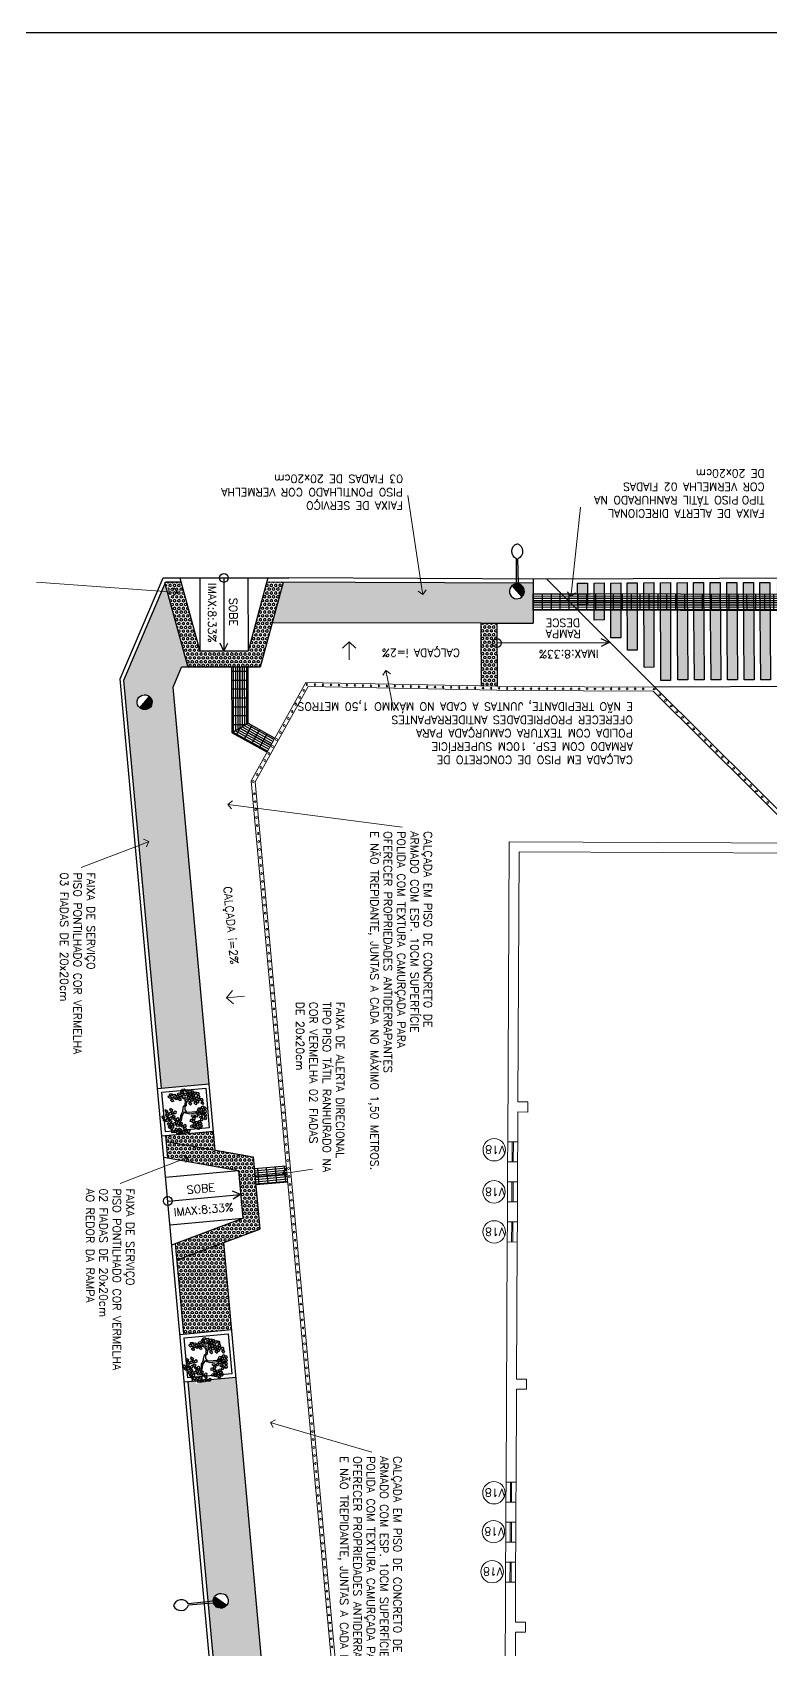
# Model space of a CAD drawing. Extents: x -1057 to 3416, y -340 to 4111.
# Drawn here: x -791.89 to -773.44, y 291.84 to 332.26 of the extents above; entities that cross this region are included whole.
import ezdxf

# ---------------------------------------------------------------- set-up
doc = ezdxf.new("R2010")
doc.units = 0
doc.header["$LTSCALE"] = 50
for name, pattern in [('CONTINU', [0]), ('DGN Style 1', [0.003115, 5.18318e-06, -0.00311]), ('HIDDEN', [9.525, 6.35, -3.175])]:
    doc.linetypes.add(name, pattern=pattern)
doc.layers.add('0.1', color=8, linetype='Continuous', lineweight=13)
doc.layers.add('Margem A3', color=8, linetype='DGN Style 1', lineweight=0)
for name, color, linetype in [('HAC', 1, 'Continuous'), ('luminaria', 10, 'Continuous'), ('medir projeto', 6, 'Continuous'), ('OK', 96, 'Continuous'), ('Poste de cimento', 7, 'Continuous')]:
    doc.layers.add(name, color=color, linetype=linetype)
doc.styles.add('60x100', font='romans.shx', dxfattribs={"height": 0.2})
doc.styles.add('80X50', font='romans.shx')
doc.styles.get("Standard").update_dxf_attribs({"font": 'romans.shx'})
pattern_1 = [(90.064457, (-317.376184, 537.64436), (-0.0549925784, -6.1866e-05), [0.03175, -0.0635]), (210.064457, (-317.376184, 537.64436), (0.027549867, -0.047594037), [0.03175, -0.0635]), (150.064457, (-317.37622, 537.67611), (-0.0274427115, -0.047655903), [0.03175, -0.0635])]
pattern_2 = [(90.064457, (-1002.63608, 663.29022), (-0.0549925784, -6.1866e-05), [0.03175, -0.0635]), (210.064457, (-1002.63608, 663.29022), (0.027549867, -0.047594037), [0.03175, -0.0635]), (150.064457, (-1002.63612, 663.32197), (-0.0274427115, -0.047655903), [0.03175, -0.0635])]

# ---------------------------------------------------------------- blocks, each defined once
blk = doc.blocks.new('poste concreto')
at = {"layer": 'Poste de cimento'}
h = blk.add_hatch(color=256, dxfattribs=at)
h.dxf.hatch_style = 1
h.paths.add_polyline_path([(364866.842, 7758015.357), (364866.767, 7758015.418), (364866.676, 7758015.455), (364866.578, 7758015.47), (364866.48, 7758015.455), (364866.39, 7758015.418), (364866.314, 7758015.357), (364866.254, 7758015.282), (364866.216, 7758015.191), (364866.201, 7758015.093), (364866.956, 7758015.093), (364866.94, 7758015.191), (364866.903, 7758015.282)])
for p, q in [((364866.815, 7758015.406), (364867.773, 7758016.191)), ((364866.254, 7758015.282), (364866.314, 7758015.357)), ((364866.314, 7758015.357), (364866.39, 7758015.418)), ((364866.39, 7758015.418), (364866.48, 7758015.455)), ((364866.48, 7758015.455), (364866.578, 7758015.47)), ((364866.578, 7758015.47), (364866.676, 7758015.455)), ((364866.676, 7758015.455), (364866.767, 7758015.418)), ((364866.767, 7758015.418), (364866.842, 7758015.357)), ((364866.842, 7758015.357), (364866.903, 7758015.282)), ((364866.886, 7758015.322), (364867.818, 7758016.138)), ((364866.201, 7758015.093), (364866.216, 7758015.191)), ((364866.216, 7758014.995), (364866.201, 7758015.093)), ((364866.956, 7758015.093), (364866.201, 7758015.093)), ((364866.216, 7758015.191), (364866.254, 7758015.282)), ((364866.254, 7758014.904), (364866.216, 7758014.995)), ((364866.314, 7758014.829), (364866.254, 7758014.904)), ((364866.39, 7758014.768), (364866.314, 7758014.829)), ((364866.48, 7758014.731), (364866.39, 7758014.768)), ((364866.578, 7758014.716), (364866.48, 7758014.731)), ((364866.676, 7758014.731), (364866.578, 7758014.716)), ((364866.767, 7758014.768), (364866.676, 7758014.731)), ((364866.842, 7758014.829), (364866.767, 7758014.768)), ((364866.903, 7758014.904), (364866.842, 7758014.829)), ((364866.903, 7758015.282), (364866.94, 7758015.191)), ((364866.94, 7758014.995), (364866.903, 7758014.904)), ((364866.94, 7758015.191), (364866.956, 7758015.093)), ((364866.956, 7758015.093), (364866.94, 7758014.995))]:
    blk.add_line(p, q, dxfattribs=at)
for centre, start, end in [((364868.17, 7758016.298), 60.73513, 195.09868), ((364867.989, 7758016.511), 245.39714, 19.76069)]:
    blk.add_arc(centre, 0.411, start, end, dxfattribs=at)
blk = doc.blocks.new('A$C550ee5b3')
at = {"layer": 'Poste de cimento'}
h = blk.add_hatch(color=256, dxfattribs=at)
h.dxf.hatch_style = 1
h.paths.add_polyline_path([(0.043, 0.309), (0.017, 0.267), (0.002, 0.22), (0, 0.172), (0.009, 0.124), (0.031, 0.081), (0.063, 0.043), (0.106, 0.017), (0.152, 0.002), (0.201, 0), (0.248, 0.009), (0.292, 0.031), (0.329, 0.063)])
for p, q in [((0, 0.172), (0.002, 0.22)), ((0.009, 0.124), (0, 0.172)), ((0.002, 0.22), (0.017, 0.267)), ((0.031, 0.081), (0.009, 0.124)), ((0.017, 0.267), (0.043, 0.309)), ((0.063, 0.043), (0.031, 0.081)), ((0.043, 0.309), (0.081, 0.341)), ((0.043, 0.309), (0.329, 0.063)), ((0.106, 0.017), (0.063, 0.043)), ((0.081, 0.341), (0.124, 0.363)), ((0.152, 0.002), (0.106, 0.017)), ((0.124, 0.363), (0.172, 0.372)), ((0.201, 0), (0.152, 0.002)), ((0.172, 0.372), (0.22, 0.371)), ((0.248, 0.009), (0.201, 0)), ((0.22, 0.371), (0.267, 0.356)), ((0.292, 0.031), (0.248, 0.009)), ((0.267, 0.356), (0.309, 0.329)), ((0.329, 0.063), (0.292, 0.031)), ((0.309, 0.329), (0.341, 0.292)), ((0.356, 0.106), (0.329, 0.063)), ((0.341, 0.292), (0.363, 0.248)), ((0.371, 0.152), (0.356, 0.106)), ((0.363, 0.248), (0.372, 0.201)), ((0.372, 0.201), (0.371, 0.152))]:
    blk.add_line(p, q, dxfattribs=at)
blk = doc.blocks.new('L', base_point=(1.368, 0.591))
at = {"color": 3, "lineweight": -2}
for p, q in [((1.275, 0.567), (1.306, 0.592)), ((1.288, 0.517), (1.275, 0.567)), ((1.281, 0.65), (1.312, 0.675)), ((1.294, 0.6), (1.281, 0.65)), ((1.317, 0.508), (1.288, 0.517)), ((1.322, 0.591), (1.294, 0.6)), ((1.306, 0.592), (1.336, 0.538)), ((1.312, 0.675), (1.342, 0.621)), ((1.336, 0.538), (1.317, 0.508)), ((1.342, 0.621), (1.322, 0.591)), ((1.337, 0.489), (1.356, 0.548)), ((1.376, 0.484), (1.337, 0.489)), ((1.356, 0.548), (1.391, 0.554)), ((1.404, 0.527), (1.376, 0.484)), ((1.391, 0.554), (1.404, 0.527))]:
    blk.add_line(p, q, dxfattribs=at)
blk = doc.blocks.new('Árvore-13')
at = {"color": 3}
for p, q in [((-0.8, 0.3), (-0.96, 0.41)), ((-0.8, 0.41), (-0.95, 0.5)), ((-0.36, 0.35), (-0.8, 0.41)), ((-0.37, 0.23), (-0.8, 0.3)), ((-0.13, 0.11), (-0.37, 0.23)), ((-0.07, 0.19), (-0.36, 0.35)), ((-0.07, -0.04), (-0.13, 0.11)), ((0.03, 0.07), (-0.07, 0.19)), ((0.03, 0.07), (0.32, 0.33)), ((0.12, -0.05), (0.28, 0.13)), ((0.28, 0.13), (0.42, 0.28)), ((0.32, 0.33), (0.41, 0.54)), ((0.41, 0.54), (0.48, 0.66)), ((0.42, 0.28), (0.5, 0.51)), ((0.48, 0.66), (0.57, 0.72)), ((0.5, 0.51), (0.63, 0.67)), ((0.57, 0.72), (0.61, 0.82)), ((0.63, 0.67), (0.78, 0.72)), ((-0.3, -0.39), (-0.42, -0.69)), ((-0.2, -0.45), (-0.31, -0.74)), ((-0.31, -0.74), (-0.24, -0.89)), ((-0.15, -0.3), (-0.3, -0.39)), ((-0.05, -0.38), (-0.2, -0.45)), ((-0.07, -0.04), (-0.15, -0.3)), ((0.12, -0.05), (-0.05, -0.38))]:
    blk.add_line(p, q, dxfattribs=at)
at = {"color": 3, "xscale": 3.048, "yscale": 3.048, "zscale": 3.048}
for p, rotation in [((-0.93, 0.96), 295.0165150851705), ((-0.72, 1.45), 295.0165150851705), ((-0.49, 1.26), 295.0165150851705), ((-0.25, 1.14), 295.0165150851705), ((0.17, 1.45), 190.1248425347958), ((0.35, 0.95), 190.1248425347958), ((0.58, 1.4), 190.1248425347958), ((0.85, 1.34), 190.1248425347958), ((1.21, 1.15), 190.1248425347958), ((-1.44, 0.37), 347.8021081598379), ((-1.3, 0.88), 347.8021081598379), ((-1.13, 0.41), 347.8021081598379), ((-0.85, 0.46), 295.0165150851705), ((-0.35, 0.69), 295.0165150851705), ((0.68, 0.78), 190.1248425347958), ((0.76, 0.27), 190.1248425347958), ((0.8, -0.3), 190.1248425347958), ((1.12, 0.57), 190.1248425347958), ((1.2, -0.32), 190.1248425347958), ((1.25, 0.04), 190.1248425347958), ((1.32, 0.75), 190.1248425347958), ((1.58, 0.11), 190.1248425347958), ((-0.45, -1.4), 66.16076666471405), ((-0.1, -0.9), 66.16076666471405), ((-0.02, -1.19), 66.16076666471405), ((0.5, -1), 66.16076666471405), ((0.62, -1.32), 66.16076666471405)]:
    blk.add_blockref('L', p, dxfattribs=dict(at, rotation=rotation))
for p in [(-1.39, -0.31), (-1.23, -0.88), (-1.05, -0.53), (-0.87, -1.13), (-0.85, -0.45), (-0.67, -1.02), (-0.45, -1.04), (-0.44, -0.54)]:
    blk.add_blockref('L', p, dxfattribs=at)
blk = doc.blocks.new('_Open90')
at = {"color": 0, "linetype": 'ByBlock', "lineweight": -2}
for p, q in [((0, 0), (-1, 0)), ((-0.5, 0.5), (0, 0)), ((0, 0), (-0.5, -0.5))]:
    blk.add_line(p, q, dxfattribs=at)

msp = doc.modelspace()

# ---------------------------------------------------------------- hatches: boundary and pattern name
at = {"layer": '0.1', "linetype": 'CONTINU', "lineweight": -2}
h = msp.add_hatch(color=7, dxfattribs=at)
h.dxf.hatch_style = 1
h.paths.add_polyline_path([(-778.259, 317.957), (-778.014, 317.96), (-778.014, 318.498), (-778.264, 318.496)])
h.paths.add_polyline_path([(-777.844, 317.574), (-777.599, 317.576), (-777.599, 318.502), (-777.849, 318.5)])
h.paths.add_polyline_path([(-777.429, 317.132), (-777.184, 317.134), (-777.185, 318.503), (-777.435, 318.5)])
h.paths.add_polyline_path([(-777.014, 316.819), (-776.769, 316.821), (-776.77, 318.503), (-777.02, 318.501)])
h.paths.add_polyline_path([(-776.599, 316.392), (-776.354, 316.394), (-776.356, 318.51), (-776.606, 318.508)])
h.paths.add_polyline_path([(-776.184, 316.061), (-775.939, 316.063), (-775.941, 318.51), (-776.191, 318.508)])
h.paths.add_polyline_path([(-775.755, 316.077), (-775.51, 316.079), (-775.527, 318.511), (-775.777, 318.508)])
h.paths.add_polyline_path([(-775.341, 316.077), (-775.096, 316.079), (-775.112, 318.511), (-775.362, 318.509)])
h.paths.add_polyline_path([(-774.926, 316.078), (-774.681, 316.08), (-774.698, 318.512), (-774.948, 318.509)])
h.paths.add_polyline_path([(-774.512, 316.079), (-774.267, 316.081), (-774.283, 318.512), (-774.533, 318.51)])
h.paths.add_polyline_path([(-774.097, 316.079), (-773.852, 316.081), (-773.869, 318.513), (-774.119, 318.511)])
h.paths.add_polyline_path([(-773.683, 316.08), (-773.438, 316.082), (-773.454, 318.513), (-773.704, 318.511)])
h.paths.add_polyline_path([(-773.268, 316.08), (-773.023, 316.082), (-773.04, 318.514), (-773.289, 318.512)])
h.paths.add_polyline_path([(-772.854, 316.081), (-772.609, 316.083), (-772.625, 318.515), (-772.875, 318.513)])
h.paths.add_polyline_path([(-772.439, 316.081), (-772.194, 316.084), (-772.21, 318.515), (-772.46, 318.513)])
h.paths.add_polyline_path([(-772.025, 316.082), (-771.78, 316.084), (-771.796, 318.516), (-772.046, 318.514)])
h.paths.add_polyline_path([(-771.61, 316.083), (-771.365, 316.085), (-771.381, 318.517), (-771.631, 318.515)])
h.paths.add_polyline_path([(-771.196, 316.084), (-770.951, 316.086), (-770.967, 318.518), (-771.217, 318.516)])
h.paths.add_polyline_path([(-770.781, 316.084), (-770.536, 316.086), (-770.552, 318.518), (-770.802, 318.516)])
h.paths.add_polyline_path([(-770.367, 316.085), (-770.122, 316.087), (-770.138, 318.519), (-770.388, 318.516)])
h.paths.add_polyline_path([(-769.952, 316.085), (-769.707, 316.087), (-769.723, 318.519), (-769.973, 318.517)])
h.paths.add_polyline_path([(-769.538, 316.086), (-769.293, 316.088), (-769.309, 318.52), (-769.559, 318.518)])
h.paths.add_polyline_path([(-769.123, 316.087), (-768.878, 316.089), (-768.894, 318.52), (-769.144, 318.518)])
h.paths.add_polyline_path([(-768.709, 316.087), (-768.464, 316.089), (-768.48, 318.521), (-768.73, 318.519)])
h.paths.add_polyline_path([(-768.294, 316.088), (-768.049, 316.09), (-768.065, 318.521), (-768.315, 318.519)])
h.paths.add_polyline_path([(-767.88, 316.089), (-767.635, 316.091), (-767.651, 318.522), (-767.901, 318.52)])
h.paths.add_polyline_path([(-767.465, 316.089), (-767.22, 316.091), (-767.236, 318.523), (-767.486, 318.521)])
h.paths.add_polyline_path([(-767.051, 316.089), (-766.806, 316.092), (-766.822, 318.523), (-767.072, 318.521)])
h.paths.add_polyline_path([(-766.636, 316.09), (-766.391, 316.092), (-766.407, 318.524), (-766.657, 318.522)])
h.paths.add_polyline_path([(-766.222, 316.091), (-765.977, 316.093), (-765.993, 318.525), (-766.243, 318.523)])
h.paths.add_polyline_path([(-765.807, 316.091), (-765.562, 316.093), (-765.578, 318.525), (-765.828, 318.523)])
h.paths.add_polyline_path([(-765.393, 316.092), (-765.148, 316.094), (-765.164, 318.526), (-765.414, 318.523)])
h.paths.add_polyline_path([(-764.994, 316.105), (-764.748, 316.107), (-764.749, 318.526), (-764.999, 318.524)])
h.paths.add_polyline_path([(-764.58, 316.422), (-764.334, 316.424), (-764.335, 318.527), (-764.585, 318.524)])
h.paths.add_polyline_path([(-764.166, 316.903), (-763.92, 316.905), (-763.92, 318.527), (-764.17, 318.525)])
h.paths.add_polyline_path([(-763.752, 317.395), (-763.506, 317.397), (-763.506, 318.528), (-763.756, 318.525)])
h.paths.add_polyline_path([(-763.338, 317.811), (-763.092, 317.813), (-763.091, 318.528), (-763.341, 318.526)])
h.paths.add_polyline_path([(-762.923, 318.172), (-762.678, 318.174), (-762.677, 318.528), (-762.927, 318.526)])
at = {"layer": 'HAC'}
h = msp.add_hatch(dxfattribs=at)
h.set_pattern_fill('HEX', color=256, scale=0.01, angle=90.0645, style=0)
h.set_pattern_definition(pattern_1)
h.paths.add_polyline_path([(-786.5, 316.799), (-787.7, 316.797), (-788.175, 318.526), (-788.552, 318.526), (-788.005, 316.397), (-786.194, 316.399), (-785.618, 318.516), (-786.032, 318.518)])
h = msp.add_hatch(dxfattribs=at)
h.set_pattern_fill('HEX', color=256, scale=0.01, angle=90.0645, style=0)
h.set_pattern_definition([(90.064457, (-278.125674, 468.337356), (-0.0549925784, -6.1866e-05), [0.03175, -0.0635]), (210.064457, (-278.125674, 468.337356), (0.027549867, -0.047594037), [0.03175, -0.0635]), (150.064457, (-278.12571, 468.369106), (-0.0274427115, -0.047655903), [0.03175, -0.0635])])
h.paths.add_polyline_path([(-785.894, 317.502), (-780.682, 317.499), (-779.376, 317.499), (-779.376, 318.494), (-779.738, 318.495), (-779.738, 318.475), (-779.718, 318.471), (-779.674, 318.449), (-779.636, 318.417), (-779.61, 318.375), (-779.595, 318.328), (-779.593, 318.28), (-779.602, 318.232), (-779.624, 318.189), (-779.657, 318.151), (-779.699, 318.125), (-779.745, 318.109), (-779.794, 318.108), (-779.841, 318.117), (-779.885, 318.139), (-779.923, 318.171), (-779.949, 318.213), (-779.964, 318.26), (-779.966, 318.308), (-779.957, 318.355), (-779.935, 318.399), (-779.903, 318.437), (-779.86, 318.463), (-779.814, 318.478), (-779.793, 318.479), (-779.793, 318.496), (-785.618, 318.516)])
h = msp.add_hatch(dxfattribs=at)
h.set_pattern_fill('HEX', color=256, scale=0.01, angle=90.0645, style=0)
h.set_pattern_definition(pattern_2)
h.paths.add_polyline_path([(-788.663, 305.877), (-787.468, 305.986), (-788.37, 315.9), (-788.158, 316.397), (-788.005, 316.397), (-788.575, 318.472), (-789.602, 316.07)])
h.paths.add_polyline_path([(-789.246, 315.378), (-789.287, 315.593), (-789.127, 315.731), (-788.923, 315.665), (-788.882, 315.45), (-789.042, 315.312)], flags=16)
h = msp.add_hatch(dxfattribs=at)
h.set_pattern_fill('HEX', color=256, scale=0.01, angle=90.0645, style=0)
h.set_pattern_definition(pattern_1)
h.paths.add_polyline_path([(-780.682, 317.499), (-780.676, 315.927), (-780.276, 315.919), (-780.282, 317.499)])
h = msp.add_hatch(dxfattribs=at)
h.set_pattern_fill('HEX', color=256, scale=0.01, angle=90.0645, style=0)
h.set_pattern_definition(pattern_2)
h.paths.add_polyline_path([(-787.317, 304.327), (-787.359, 304.791), (-788.554, 304.682), (-788.541, 304.545)])
h = msp.add_hatch(dxfattribs=at)
h.set_pattern_fill('HEX', color=256, scale=0.01, angle=90.0645, style=0)
h.set_pattern_definition(pattern_2)
h.paths.add_polyline_path([(-786.739, 303.818), (-786.63, 302.623), (-788.309, 301.995), (-788.272, 301.582), (-786.204, 302.355), (-786.368, 304.158), (-788.541, 304.545), (-788.504, 304.132)])
h = msp.add_hatch(dxfattribs=at)
h.set_pattern_fill('HEX', color=256, scale=0.01, angle=90.0645, style=0)
h.set_pattern_definition(pattern_2)
h.paths.add_polyline_path([(-787.106, 302.018), (-788.272, 301.582), (-788.103, 299.732), (-786.908, 299.841)])
h = msp.add_hatch(dxfattribs=at)
h.set_pattern_fill('HEX', color=256, scale=0.01, angle=90.0645, style=0)
h.set_pattern_definition(pattern_2)
h.paths.add_polyline_path([(-786.8, 298.646), (-787.435, 298.588), (-787.438, 298.553), (-787.447, 298.559), (-787.625, 298.498), (-787.642, 298.517), (-787.659, 298.529), (-787.8, 298.481), (-787.811, 298.554), (-787.856, 298.55), (-787.994, 298.527), (-787.495, 293.044), (-787.392, 293.055), (-787.312, 293.218), (-787.129, 293.272), (-786.976, 293.126), (-787.022, 292.916), (-787.232, 292.855), (-787.386, 293.002), (-787.49, 292.994), (-787.441, 292.452), (-787.279, 290.67), (-786.084, 290.779), (-786.246, 292.561)])
at = {"layer": 'medir projeto', "linetype": 'CONTINU', "lineweight": -2}
h = msp.add_hatch(dxfattribs=at)
h.set_pattern_fill('GRATE', color=1, scale=0.07, angle=180.061)
h.set_pattern_definition([(180.061047, (-278.125674, 468.337356), (5.92e-05, -0.0555624685), []), (270.061047, (-278.12567, 468.33736), (0.22224987, 0.0002368), [])])
h.paths.add_polyline_path([(-778.251, 317.816), (-762.802, 317.785), (-762.402, 318.2), (-778.669, 318.232)])
h.paths.add_polyline_path([(-762.802, 317.785), (-760.943, 317.781), (-760.943, 318.197), (-762.402, 318.2)])
h.paths.add_polyline_path([(-779.376, 317.818), (-778.251, 317.816), (-778.669, 318.232), (-779.376, 318.234), (-779.376, 318.026)])
h = msp.add_hatch(dxfattribs=at)
h.set_pattern_fill('GRATE', color=1, scale=0.07, angle=90.1339)
h.set_pattern_definition([(90.133942, (-317.376184, 537.64436), (-0.055562348, -0.00012989), []), (180.13394, (-317.37618, 537.64436), (0.00051956, -0.22224939), [])])
h.paths.add_polyline_path([(-786.898, 314.759), (-786.498, 314.994), (-786.5, 316.399), (-786.9, 316.398)])
h = msp.add_hatch(dxfattribs=at)
h.set_pattern_fill('GRATE', color=1, scale=0.07, angle=331.061)
h.set_pattern_definition([(331.061047, (-317.376184, 537.64436), (0.0268854417, 0.0486247307), []), (61.061047, (-317.37618, 537.64436), (-0.19449892, 0.10754177), [])])
h.paths.add_polyline_path([(-785.925, 314.447), (-785.828, 314.622), (-786.498, 314.994), (-786.698, 314.876)])
h.paths.add_polyline_path([(-786.022, 314.272), (-785.925, 314.447), (-786.698, 314.876), (-786.898, 314.759)])
h = msp.add_hatch(dxfattribs=at)
h.set_pattern_fill('GRATE', color=1, scale=0.07, angle=365.2004)
h.set_pattern_definition([(5.200442, (-1002.63608, 663.29022), (-0.0050362, 0.055333788), []), (95.20044, (-1002.63608, 663.29022), (-0.22133515, -0.0201448), [])])
h.paths.add_polyline_path([(-785.508, 303.53), (-785.544, 303.928), (-786.34, 303.856), (-786.304, 303.457)])

# ---------------------------------------------------------------- linework, layer by layer
at = {"layer": '0.1', "color": 8}
for p, q in [((-783.97, 317.034), (-784.138, 316.869)), ((-783.97, 316.583), (-783.97, 317.034)), ((-783.97, 317.034), (-783.802, 316.869)), ((-785.055, 316.016), (-786.42, 313.555)), ((-784.996, 315.914), (-786.318, 313.533)), ((-779.851, 315.911), (-785.055, 316.016)), ((-779.853, 315.811), (-784.996, 315.914)), ((-779.852, 315.811), (-776.37, 315.801)), ((-779.851, 315.911), (-776.329, 315.901)), ((-776.37, 315.801), (-772.551, 311.995)), ((-776.329, 315.901), (-772.409, 311.995)), ((-786.42, 313.555), (-781.978, 264.758)), ((-786.318, 313.533), (-781.881, 264.789)), ((-787.04, 308.136), (-786.891, 308.318)), ((-786.591, 308.177), (-787.04, 308.136)), ((-787.04, 308.136), (-786.86, 307.984)), ((-788.563, 304.782), (-788.654, 305.777)), ((-780.01, 304.032), (-780.008, 304.532)), ((-779.9, 304.032), (-779.898, 304.532)), ((-779.868, 304.531), (-779.87, 304.031)), ((-779.758, 304.531), (-779.76, 304.031)), ((-780.015, 303.032), (-780.013, 303.532)), ((-779.905, 303.032), (-779.903, 303.532)), ((-779.873, 303.531), (-779.875, 303.031)), ((-779.763, 303.531), (-779.765, 303.031)), ((-780.02, 302.032), (-780.018, 302.532)), ((-779.91, 302.032), (-779.908, 302.532)), ((-779.878, 302.531), (-779.88, 302.031)), ((-779.768, 302.531), (-779.77, 302.031)), ((-780.052, 295.532), (-780.05, 296.032)), ((-779.942, 295.532), (-779.94, 296.032)), ((-779.91, 296.032), (-779.912, 295.532)), ((-779.8, 296.031), (-779.802, 295.531)), ((-780.057, 294.532), (-780.055, 295.032)), ((-779.947, 294.532), (-779.945, 295.032)), ((-779.915, 295.032), (-779.917, 294.532)), ((-779.805, 295.031), (-779.807, 294.531)), ((-780.062, 293.532), (-780.06, 294.032)), ((-779.952, 293.532), (-779.95, 294.032)), ((-779.92, 294.032), (-779.922, 293.532)), ((-779.81, 294.031), (-779.812, 293.531))]:
    msp.add_line(p, q, dxfattribs=at)
at = {"layer": '0.1', "color": 8, "linetype": 'CONTINU', "lineweight": -2}
msp.add_line((-764.574, 315.944), (-776.329, 315.901), dxfattribs=at)
at = {"layer": '0.1', "color": 7}
for p, q in [((-779.971, 312.032), (-780.008, 304.532)), ((-772.396, 311.995), (-779.971, 312.032)), ((-779.722, 311.781), (-779.753, 305.531)), ((-772.397, 311.745), (-779.722, 311.781)), ((-779.754, 305.281), (-779.758, 304.531)), ((-779.754, 305.281), (-779.504, 305.28)), ((-779.753, 305.531), (-779.503, 305.53)), ((-779.503, 305.53), (-779.504, 305.28)), ((-780.008, 304.532), (-779.758, 304.531)), ((-780.01, 304.032), (-780.013, 303.532)), ((-780.01, 304.032), (-779.76, 304.031)), ((-779.76, 304.031), (-779.763, 303.531)), ((-780.013, 303.532), (-779.763, 303.531)), ((-780.015, 303.032), (-780.018, 302.532)), ((-780.015, 303.032), (-779.765, 303.031)), ((-779.765, 303.031), (-779.768, 302.531)), ((-780.018, 302.532), (-779.768, 302.531)), ((-780.02, 302.032), (-780.05, 296.032)), ((-780.02, 302.032), (-779.77, 302.031)), ((-779.77, 302.031), (-779.787, 298.601)), ((-779.788, 298.351), (-779.8, 296.031)), ((-779.788, 298.351), (-779.538, 298.35)), ((-779.787, 298.601), (-779.537, 298.6)), ((-779.537, 298.6), (-779.538, 298.35)), ((-780.05, 296.032), (-779.8, 296.031)), ((-780.052, 295.532), (-780.055, 295.032)), ((-780.052, 295.532), (-779.802, 295.531)), ((-779.802, 295.531), (-779.805, 295.031)), ((-780.055, 295.032), (-779.805, 295.031)), ((-780.057, 294.532), (-780.06, 294.032)), ((-780.057, 294.532), (-779.807, 294.531)), ((-779.807, 294.531), (-779.81, 294.031)), ((-780.06, 294.032), (-779.81, 294.031)), ((-780.062, 293.532), (-780.079, 290.032)), ((-780.062, 293.532), (-779.812, 293.531)), ((-779.812, 293.531), (-779.817, 292.531)), ((-779.818, 292.281), (-779.829, 290.031)), ((-779.818, 292.281), (-779.568, 292.28)), ((-779.817, 292.531), (-779.567, 292.53)), ((-779.567, 292.53), (-779.568, 292.28))]:
    msp.add_line(p, q, dxfattribs=at)
for points in [[(-782.163, 318.412), (-782.502, 320.683)], [(-778.406, 318.365), (-778.19, 320.395)], [(-788.459, 318.283), (-791.785, 318.523)], [(-783.016, 316.116), (-782.865, 315.331)], [(-786.803, 312.941), (-782.648, 312.402)], [(-789.165, 311.968), (-790.674, 311.388)], [(-788.186, 304.075), (-789.695, 303.495)], [(-785.439, 303.769), (-784.888, 303.848)], [(-785.743, 297.465), (-783.409, 296.782)]]:
    msp.add_lwpolyline(points, dxfattribs=at)
at = {"layer": '0.1', "color": 7, "linetype": 'CONTINU', "lineweight": -2}
for points in [[(-777.844, 317.574), (-777.849, 318.5), (-777.599, 318.502), (-777.599, 317.576), (-777.844, 317.574)], [(-777.429, 317.132), (-777.435, 318.5), (-777.185, 318.503), (-777.184, 317.134), (-777.429, 317.132)], [(-777.014, 316.819), (-777.02, 318.501), (-776.77, 318.503), (-776.769, 316.821), (-777.014, 316.819)], [(-776.599, 316.393), (-776.606, 318.508), (-776.356, 318.51), (-776.354, 316.394), (-776.599, 316.392)], [(-776.184, 316.061), (-776.191, 318.508), (-775.941, 318.51), (-775.939, 316.063), (-776.184, 316.061)], [(-775.755, 316.077), (-775.777, 318.508), (-775.527, 318.511), (-775.51, 316.079), (-775.755, 316.077)], [(-775.341, 316.078), (-775.362, 318.509), (-775.112, 318.511), (-775.096, 316.079), (-775.341, 316.077)], [(-774.926, 316.078), (-774.948, 318.509), (-774.698, 318.512), (-774.681, 316.08), (-774.926, 316.078)], [(-774.512, 316.079), (-774.533, 318.51), (-774.283, 318.512), (-774.267, 316.081), (-774.512, 316.079)], [(-774.097, 316.08), (-774.119, 318.511), (-773.869, 318.513), (-773.852, 316.081), (-774.097, 316.079)], [(-773.683, 316.08), (-773.704, 318.511), (-773.454, 318.513), (-773.438, 316.082), (-773.683, 316.08)], [(-778.259, 317.958), (-778.264, 318.496), (-778.014, 318.498), (-778.014, 317.96), (-778.259, 317.957)]]:
    msp.add_lwpolyline(points, dxfattribs=at)
at = {"layer": '0.1', "color": 8}
for centre, radius in [((-785.108, 315.816), 0.0225), ((-785.026, 315.965), 0.0225), ((-784.826, 315.961), 0.0225), ((-784.626, 315.957), 0.0225), ((-784.426, 315.953), 0.0225), ((-784.226, 315.949), 0.0225), ((-784.026, 315.945), 0.0225), ((-783.826, 315.941), 0.0225), ((-783.626, 315.937), 0.0225), ((-783.426, 315.933), 0.0225), ((-783.226, 315.929), 0.0225), ((-783.026, 315.925), 0.0225), ((-782.826, 315.921), 0.0225), ((-782.626, 315.917), 0.0225), ((-782.426, 315.913), 0.0225), ((-782.226, 315.909), 0.0225), ((-782.026, 315.905), 0.0225), ((-781.826, 315.901), 0.0225), ((-781.626, 315.896), 0.0225), ((-781.426, 315.892), 0.0225), ((-781.226, 315.888), 0.0225), ((-781.026, 315.884), 0.0225), ((-780.826, 315.88), 0.0225), ((-780.626, 315.876), 0.0225), ((-780.426, 315.872), 0.0225), ((-780.226, 315.868), 0.0225), ((-780.026, 315.864), 0.0225), ((-779.826, 315.86), 0.0225), ((-779.626, 315.86), 0.0225), ((-779.426, 315.86), 0.0225), ((-779.226, 315.86), 0.0225), ((-779.026, 315.86), 0.0225), ((-778.826, 315.86), 0.0225), ((-778.626, 315.859), 0.0225), ((-778.426, 315.859), 0.0225), ((-778.226, 315.859), 0.0225), ((-778.026, 315.859), 0.0225), ((-777.829, 315.852), 0.0225), ((-777.626, 315.859), 0.0225), ((-777.427, 315.854), 0.0225), ((-777.226, 315.854), 0.0225), ((-777.026, 315.854), 0.0225), ((-776.826, 315.853), 0.0225), ((-776.626, 315.853), 0.0225), ((-776.349, 315.851), 0.0225), ((-776.207, 315.709), 0.0225), ((-785.4, 315.29), 0.0225), ((-785.303, 315.466), 0.0225), ((-785.206, 315.641), 0.0225), ((-776.065, 315.567), 0.0225), ((-775.923, 315.426), 0.0225), ((-775.781, 315.284), 0.0225), ((-785.594, 314.94), 0.0225), ((-785.497, 315.115), 0.0225), ((-775.639, 315.143), 0.0225), ((-775.497, 315.001), 0.0225), ((-775.355, 314.859), 0.0225), ((-785.789, 314.59), 0.0225), ((-785.691, 314.765), 0.0225), ((-775.213, 314.718), 0.0225), ((-775.07, 314.576), 0.0225), ((-774.928, 314.435), 0.0225), ((-786.08, 314.064), 0.0225), ((-785.983, 314.24), 0.0225), ((-785.886, 314.415), 0.0225), ((-774.786, 314.293), 0.0225), ((-774.644, 314.151), 0.0225), ((-786.274, 313.714), 0.0225), ((-786.177, 313.889), 0.0225), ((-774.502, 314.01), 0.0225), ((-774.36, 313.868), 0.0225), ((-774.218, 313.726), 0.0225), ((-786.372, 313.539), 0.0225), ((-786.341, 313.235), 0.0225), ((-774.076, 313.585), 0.0225), ((-773.933, 313.443), 0.0225), ((-773.791, 313.302), 0.0225), ((-786.323, 313.036), 0.0225), ((-786.304, 312.837), 0.0225), ((-773.649, 313.16), 0.0225), ((-773.507, 313.018), 0.0225), ((-786.286, 312.637), 0.0225), ((-786.268, 312.438), 0.0225), ((-786.25, 312.239), 0.0225), ((-786.232, 312.039), 0.0225), ((-786.214, 311.84), 0.0225), ((-786.196, 311.641), 0.0225), ((-786.177, 311.442), 0.0225), ((-786.159, 311.242), 0.0225), ((-786.141, 311.043), 0.0225), ((-786.123, 310.844), 0.0225), ((-786.105, 310.644), 0.0225), ((-786.087, 310.445), 0.0225), ((-786.069, 310.246), 0.0225), ((-786.05, 310.047), 0.0225), ((-786.032, 309.847), 0.0225), ((-786.014, 309.648), 0.0225), ((-785.996, 309.449), 0.0225), ((-785.978, 309.25), 0.0225), ((-785.96, 309.05), 0.0225), ((-785.942, 308.851), 0.0225), ((-785.924, 308.652), 0.0225), ((-785.905, 308.452), 0.0225), ((-785.887, 308.253), 0.0225), ((-785.869, 308.054), 0.0225), ((-785.851, 307.855), 0.0225), ((-785.833, 307.655), 0.0225), ((-785.815, 307.456), 0.0225), ((-785.797, 307.257), 0.0225), ((-785.778, 307.057), 0.0225), ((-785.76, 306.858), 0.0225), ((-785.742, 306.659), 0.0225), ((-785.724, 306.46), 0.0225), ((-785.706, 306.26), 0.0225), ((-785.688, 306.061), 0.0225), ((-785.67, 305.862), 0.0225), ((-785.651, 305.663), 0.0225), ((-785.633, 305.463), 0.0225), ((-785.615, 305.264), 0.0225), ((-785.597, 305.065), 0.0225), ((-785.579, 304.865), 0.0225), ((-785.561, 304.666), 0.0225), ((-785.543, 304.467), 0.0225), ((-780.346, 304.337), 0.28), ((-785.524, 304.268), 0.0225), ((-785.506, 304.068), 0.0225), ((-785.488, 303.869), 0.0225), ((-785.47, 303.67), 0.0225), ((-780.351, 303.284), 0.28), ((-785.452, 303.47), 0.0225), ((-785.434, 303.271), 0.0225), ((-785.416, 303.072), 0.0225), ((-785.397, 302.873), 0.0225), ((-785.379, 302.673), 0.0225), ((-785.361, 302.474), 0.0225), ((-780.347, 302.284), 0.28), ((-785.343, 302.275), 0.0225), ((-785.325, 302.075), 0.0225), ((-785.307, 301.876), 0.0225), ((-785.289, 301.677), 0.0225), ((-785.271, 301.478), 0.0225), ((-785.252, 301.278), 0.0225), ((-785.234, 301.079), 0.0225), ((-785.216, 300.88), 0.0225), ((-785.198, 300.681), 0.0225), ((-785.18, 300.481), 0.0225), ((-785.162, 300.282), 0.0225), ((-785.144, 300.083), 0.0225), ((-785.125, 299.883), 0.0225), ((-785.107, 299.684), 0.0225), ((-785.089, 299.485), 0.0225), ((-785.071, 299.286), 0.0225), ((-785.053, 299.086), 0.0225), ((-785.035, 298.887), 0.0225), ((-785.017, 298.688), 0.0225), ((-784.998, 298.488), 0.0225), ((-784.98, 298.289), 0.0225), ((-784.962, 298.09), 0.0225), ((-784.944, 297.891), 0.0225), ((-784.926, 297.691), 0.0225), ((-784.908, 297.492), 0.0225), ((-784.89, 297.293), 0.0225), ((-784.871, 297.093), 0.0225), ((-784.853, 296.894), 0.0225), ((-784.835, 296.695), 0.0225), ((-784.817, 296.496), 0.0225), ((-784.799, 296.296), 0.0225), ((-784.781, 296.097), 0.0225), ((-784.763, 295.898), 0.0225), ((-780.353, 295.765), 0.28), ((-784.744, 295.699), 0.0225), ((-784.726, 295.499), 0.0225), ((-784.708, 295.3), 0.0225), ((-784.69, 295.101), 0.0225), ((-780.366, 294.792), 0.28), ((-784.672, 294.901), 0.0225), ((-784.654, 294.702), 0.0225), ((-784.636, 294.503), 0.0225), ((-784.618, 294.304), 0.0225), ((-784.599, 294.104), 0.0225), ((-784.581, 293.905), 0.0225), ((-780.398, 293.792), 0.28), ((-784.563, 293.706), 0.0225), ((-784.545, 293.506), 0.0225), ((-784.527, 293.307), 0.0225), ((-784.509, 293.108), 0.0225), ((-784.491, 292.909), 0.0225), ((-784.472, 292.709), 0.0225), ((-784.454, 292.51), 0.0225), ((-784.436, 292.311), 0.0225), ((-784.418, 292.111), 0.0225), ((-784.4, 291.912), 0.0225)]:
    msp.add_circle(centre, radius, dxfattribs=at)
at = {"layer": 'Margem A3', "color": 7, "linetype": 'CONTINU', "lineweight": -2}
for p, q in [((-789.694, 316.109), (-788.618, 318.626)), ((-789.602, 316.07), (-788.552, 318.526)), ((-788.618, 318.626), (-785.477, 318.629)), ((-788.588, 318.52), (-788.005, 316.397)), ((-788.552, 318.526), (-788.175, 318.526)), ((-788.202, 318.626), (-787.7, 316.797)), ((-787.702, 318.627), (-787.7, 316.797)), ((-787.102, 318.627), (-787.1, 316.798)), ((-786.502, 318.628), (-786.5, 316.799)), ((-786.002, 318.629), (-786.5, 316.799)), ((-785.618, 318.516), (-786.194, 316.399)), ((-779.376, 318.494), (-786.032, 318.518)), ((-779.033, 318.595), (-785.477, 318.629)), ((-779.376, 318.599), (-779.376, 317.499)), ((-761.962, 318.657), (-779.033, 318.595)), ((-776.329, 315.901), (-779.033, 318.595)), ((-780.682, 317.499), (-785.894, 317.502)), ((-780.682, 317.499), (-779.376, 317.499)), ((-780.682, 317.499), (-780.676, 315.927)), ((-780.282, 317.5), (-780.276, 315.929)), ((-787.1, 316.798), (-787.199, 316.996)), ((-787.1, 316.798), (-787.001, 316.997)), ((-780.279, 317.001), (-777.471, 317.01)), ((-777.471, 317.01), (-777.67, 317.109)), ((-777.471, 317.01), (-777.669, 316.911)), ((-786.5, 316.799), (-787.7, 316.797)), ((-785.532, 270.379), (-789.694, 316.109)), ((-788.37, 315.9), (-788.158, 316.397)), ((-786.194, 316.399), (-788.158, 316.397)), ((-786.898, 314.759), (-786.9, 316.398)), ((-786.698, 314.876), (-786.7, 316.398)), ((-786.498, 314.994), (-786.5, 316.399)), ((-788.663, 305.877), (-789.602, 316.07)), ((-787.317, 304.327), (-788.37, 315.9)), ((-786.698, 314.876), (-785.925, 314.447)), ((-786.498, 314.994), (-785.828, 314.622)), ((-786.898, 314.759), (-786.022, 314.272)), ((-788.504, 304.132), (-788.554, 304.682)), ((-788.541, 304.545), (-786.368, 304.158)), ((-788.606, 304.15), (-786.739, 303.818)), ((-786.368, 304.158), (-786.204, 302.355)), ((-788.561, 303.652), (-786.739, 303.818)), ((-786.739, 303.818), (-786.63, 302.623)), ((-785.544, 303.928), (-786.34, 303.856)), ((-785.526, 303.729), (-786.322, 303.656)), ((-788.506, 303.055), (-786.684, 303.22)), ((-786.684, 303.22), (-786.891, 303.301)), ((-786.684, 303.22), (-786.873, 303.104)), ((-785.508, 303.53), (-786.304, 303.457)), ((-788.452, 302.457), (-786.63, 302.623)), ((-788.407, 301.959), (-786.63, 302.623)), ((-788.272, 301.582), (-786.204, 302.355)), ((-788.103, 299.732), (-788.309, 301.995)), ((-784.238, 270.497), (-787.106, 302.018)), ((-787.279, 290.67), (-787.995, 298.537))]:
    msp.add_line(p, q, dxfattribs=at)
for points in [[(-788.762, 305.868), (-787.468, 305.986)], [(-788.563, 304.782), (-788.654, 305.777), (-787.558, 305.877), (-787.468, 304.881), (-788.563, 304.782)], [(-787.359, 304.791), (-788.654, 304.673)], [(-788.203, 299.723), (-786.908, 299.841)], [(-788.004, 298.637), (-788.094, 299.633), (-786.999, 299.733), (-786.908, 298.737), (-788.004, 298.637)], [(-786.8, 298.646), (-788.094, 298.528)]]:
    msp.add_lwpolyline(points, dxfattribs=at)
for centre in [(-787.102, 318.627), (-780.279, 317.001), (-788.506, 303.055)]:
    msp.add_circle(centre, 0.11, dxfattribs=at)
at = {"layer": 'medir projeto', "color": 7, "linetype": 'CONTINU', "lineweight": -2}
for p, q in [((-760.943, 317.989), (-779.376, 318.026)), ((-786.498, 314.994), (-786.898, 314.759))]:
    msp.add_line(p, q, dxfattribs=at)
for points in [[(-807.083, 332.262), (-663.532, 332.262), (-663.532, 241.736), (-807.083, 241.736)], [(-760.943, 317.781), (-779.376, 317.818), (-779.376, 318.234), (-760.943, 318.197)]]:
    msp.add_lwpolyline(points, close=True, dxfattribs=at)

# ---------------------------------------------------------------- block references
at = {"layer": '0.1', "color": 7}
for p, xscale, yscale, zscale, rotation in [((-788.26, 318.269), 0.2, 0.2, 0.2, 355.870929739154), ((-782.133, 318.214), 0.2000000000000001, 0.2000000000000001, 0.2000000000000001, 278.5042842594557), ((-778.428, 318.166), 0.2, 0.2, 0.2, 263.921001662088), ((-783.053, 316.312), 0.2, 0.2, 0.2, 100.863754785024), ((-787.001, 312.966), 0.2, 0.2, 0.2, 172.6129272025985), ((-788.979, 312.04), 0.2, 0.2, 0.2, 21.05190240010293), ((-787.999, 304.147), 0.2, 0.2, 0.2, 21.05190240010293), ((-785.637, 303.74), 0.2, 0.2, 0.2, 188.2042265936585), ((-785.935, 297.521), 0.2, 0.2, 0.2, 163.6881532755721)]:
    msp.add_blockref('_Open90', p, dxfattribs=dict(at, xscale=xscale, yscale=yscale, zscale=zscale, rotation=rotation))
at = {"layer": 'luminaria'}
for p, xscale, yscale, zscale, rotation in [((-2823752.297, -2666291.466), -0.4999999999999999, 0.5, 0.4999999999999999, 310.6757652865724), ((2371392.223, 3074824.951), 0.4999999999999998, 0.4999999999999998, 0.4999999999999998, 145.0404227643734)]:
    msp.add_blockref('poste concreto', p, dxfattribs=dict(at, xscale=xscale, yscale=yscale, zscale=zscale, rotation=rotation))
at = {"layer": 'medir projeto', "linetype": 'CONTINU', "lineweight": -2, "rotation": 90.06445725174967}
msp.add_blockref('A$C550ee5b3', (-788.898, 315.335), dxfattribs=at)
at = {"layer": 'OK', "color": 3, "linetype": 'HIDDEN', "xscale": 0.3107660917594164, "yscale": 0.3107660917594164, "zscale": 0.3107660917594164, "rotation": 196.6362105508731}
for p in [(-788.09, 305.309), (-787.569, 299.095)]:
    msp.add_blockref('Árvore-13', p, dxfattribs=at)

# ---------------------------------------------------------------- texts
at = {"layer": '0.1', "color": 7, "style": '80X50'}
for rotation, p in [(180, (-781.203, 316.857)), (275.2004, (-787.114, 310.908))]:
    msp.add_text('CALÇADA i=2%%%', height=0.2, rotation=rotation, dxfattribs=at).set_placement(p)
at = {"layer": '0.1', "color": 7}
for p in [(-780.074, 304.437), (-780.079, 303.384), (-780.075, 302.384), (-780.081, 295.865), (-780.095, 294.892), (-780.127, 293.892)]:
    msp.add_text('V18', height=0.2, rotation=179.7175, dxfattribs=at).set_placement(p)
at = {"layer": '0.1', "color": 7, "char_height": 0.2, "attachment_point": 1, "style": '60x100'}
for s, insert, rotation in [('FAIXA DE ALERTA DIRECIONAL\\PTIPO{\\fArial|b0|i0|c0|p34; }PISO TÁTIL RANHURADO NA\\PCOR VERMELHA 02 FIADAS \\PDE 20x20cm', (-773.587, 320.139), 180), ('FAIXA DE SERVIÇO\\PPISO PONTILHADO COR VERMELHA \\P03 FIADAS DE 20x20cm', (-782.625, 320.334), 180), ('CALÇADA EM PISO DE CONCRETO DE \\PARMADO COM ESP. 10CM SUPERFÍCIE \\PPOLIDA COM TEXTURA CAMURÇADA PARA\\POFERECER PROPRIEDADES ANTIDERRAPANTES\\PE NÃO TREPIDANTE, JUNTAS A CADA NO MÁXIMO 1,50 METROS.', (-776.881, 313.977), 180), ('CALÇADA EM PISO DE CONCRETO DE \\PARMADO COM ESP. 10CM SUPERFÍCIE \\PPOLIDA COM TEXTURA CAMURÇADA PARA\\POFERECER PROPRIEDADES ANTIDERRAPANTES\\PE NÃO TREPIDANTE, JUNTAS A CADA NO MÁXIMO 1,50 METROS.', (-781.902, 312.296), 270), ('FAIXA DE SERVIÇO\\PPISO PONTILHADO COR VERMELHA \\P03 FIADAS DE 20x20cm', (-790.325, 311.265), 270), ('FAIXA DE ALERTA DIRECIONAL\\PTIPO{\\fArial|b0|i0|c0|p34; }PISO TÁTIL RANHURADO NA\\PCOR VERMELHA 02 FIADAS \\PDE 20x20cm', (-784.099, 308.036), 270), ('FAIXA DE SERVIÇO\\PPISO PONTILHADO COR VERMELHA \\P02 FIADAS DE 20x20cm ^JAO REDOR DA RAMPA', (-789.345, 303.372), 270), ('CALÇADA EM PISO DE CONCRETO DE \\PARMADO COM ESP. 10CM SUPERFÍCIE \\PPOLIDA COM TEXTURA CAMURÇADA PARA\\POFERECER PROPRIEDADES ANTIDERRAPANTES\\PE NÃO TREPIDANTE, JUNTAS A CADA NO MÁXIMO 1,50 METROS.', (-782.664, 296.677), 270)]:
    msp.add_mtext(s, dxfattribs=dict(at, insert=insert, rotation=rotation))
at = {"layer": 'Margem A3', "color": 7, "linetype": 'CONTINU', "lineweight": -2}
for s, rotation, p in [('IMAX:8:33%%%', 270.0645, (-787.497, 318.502)), ('SOBE', 270.0645, (-786.967, 318.129)), ('RAMPA', 180.4046, (-778.183, 317.332)), ('DESCE', 180.4046, (-778.202, 317.608)), ('IMAX:8:33%%%', 180.4046, (-777.741, 316.831)), ('SOBE', 5.2004, (-788.022, 303.233)), ('IMAX:8:33%%%', 5.2004, (-788.346, 302.673))]:
    msp.add_text(s, height=0.2, rotation=rotation, dxfattribs=at).set_placement(p)

doc.saveas('drawing.dxf')
